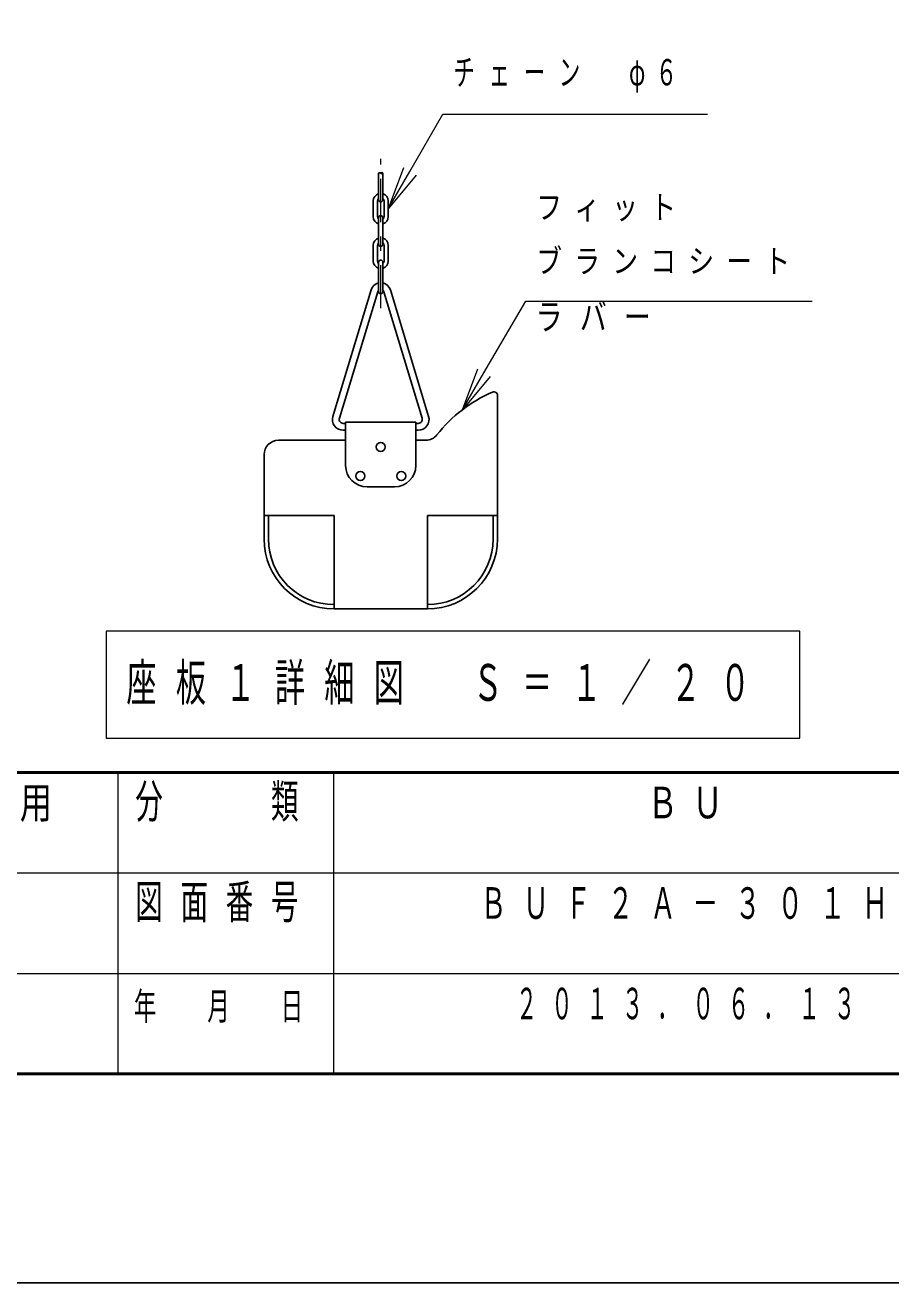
# Model space of a CAD drawing. Units: millimetres on the paper, with parts at other scales. Extents: x 200 to 813, y 141 to 438.
# Drawn here: x 460.4 to 520.6, y 141.3 to 228.9 of the extents above; entities that cross this region are included whole.
import ezdxf

# ---------------------------------------------------------------- set-up
doc = ezdxf.new("R2010")
doc.units = ezdxf.units.MM
doc.linetypes.add('USER2', pattern=[6, 3, -1, 1, -1])
for name, color, linetype, lineweight in [('A3図枠', 140, 'Continuous', 50), ('線', 2, 'Continuous', 25), ('補助', 2, 'Continuous', 13)]:
    doc.layers.add(name, color=color, linetype=linetype, lineweight=lineweight)
doc.layers.add('図面プロファイル', color=7, linetype='Continuous')
doc.styles.add('ＭＳ ゴシック', font='')
doc.styles.get('ＭＳ ゴシック').set_extended_font_data('MS Gothic')

msp = doc.modelspace()

# ---------------------------------------------------------------- linework, layer by layer
at = {"layer": 'A3図枠', "color": 7}
for p, q in [((216.826, 176.858), (601.826, 176.858)), ((216.826, 155.858), (601.826, 155.858))]:
    msp.add_line(p, q, dxfattribs=at)
at = {"layer": 'A3図枠', "color": 211, "lineweight": 13}
for p, q in [((466.826, 176.858), (466.826, 155.858)), ((414.326, 169.858), (531.826, 169.858)), ((359.326, 162.858), (601.826, 162.858))]:
    msp.add_line(p, q, dxfattribs=at)
at = {"layer": 'A3図枠', "color": 7, "lineweight": 13}
msp.add_line((481.826, 176.858), (481.826, 155.858), dxfattribs=at)
at = {"layer": '線', "color": 1, "linetype": 'USER2', "lineweight": 13}
msp.add_line((485.123, 209.199), (485.123, 219.599), dxfattribs=at)
at = {"layer": '線', "color": 7}
for p, q in [((484.973, 216.749), (484.973, 218.599)), ((485.273, 216.749), (485.273, 218.599)), ((484.598, 215.574), (484.598, 216.674)), ((484.898, 215.574), (484.898, 216.674)), ((485.348, 215.574), (485.348, 216.674)), ((485.648, 215.574), (485.648, 216.674)), ((484.973, 213.649), (484.973, 215.499)), ((485.273, 213.649), (485.273, 215.499)), ((484.598, 212.474), (484.598, 213.574)), ((484.898, 212.474), (484.898, 213.574)), ((485.348, 212.474), (485.348, 213.574)), ((485.648, 212.474), (485.648, 213.574)), ((484.973, 210.349), (484.973, 212.399)), ((485.273, 210.349), (485.273, 212.399)), ((481.79, 201.662), (484.453, 210.477)), ((482.244, 201.524), (484.907, 210.339)), ((485.338, 210.339), (488.001, 201.524)), ((485.793, 210.477), (488.456, 201.662)), ((493.248, 193.12), (493.248, 203.12)), ((482.508, 201.17), (482.673, 201.17)), ((482.508, 200.695), (482.673, 200.695)), ((482.673, 198.245), (482.673, 201.245)), ((482.673, 201.245), (487.573, 201.245)), ((487.573, 198.245), (487.573, 201.245)), ((487.573, 201.17), (487.738, 201.17)), ((487.573, 200.695), (487.738, 200.695)), ((477.998, 199.995), (482.673, 199.995)), ((487.573, 199.995), (488.25, 199.995)), ((476.998, 193.12), (476.998, 198.995)), ((484.173, 196.745), (486.073, 196.745)), ((481.873, 188.245), (488.373, 188.245))]:
    msp.add_line(p, q, dxfattribs=at)
at = {"layer": '線'}
for p, q in [((476.998, 194.745), (481.873, 194.745)), ((477.298, 193.12), (477.298, 194.745)), ((481.873, 194.745), (481.873, 188.245)), ((488.373, 194.745), (493.248, 194.745)), ((488.373, 194.745), (488.373, 188.245)), ((492.948, 193.12), (492.948, 194.745))]:
    msp.add_line(p, q, dxfattribs=at)
at = {"layer": '線', "color": 7, "lineweight": 13}
for p, q in [((466.012, 186.708), (466.012, 179.241)), ((514.312, 186.708), (466.012, 186.708)), ((514.312, 179.241), (514.312, 186.708)), ((466.012, 179.241), (514.312, 179.241))]:
    msp.add_line(p, q, dxfattribs=at)
at = {"layer": '線', "color": 7}
msp.add_lwpolyline([(200.328, 141.299), (618.324, 141.299), (618.324, 438.219), (200.328, 438.219)], close=True, dxfattribs=at)
at = {"layer": '線'}
for centre in [(485.123, 199.53), (483.699, 197.504), (486.547, 197.504)]:
    msp.add_circle(centre, 0.316, dxfattribs=at)
for centre, radius, start, end in [((485.048, 218.549), 0.0903, 33.85503, 146.14497), ((485.198, 218.549), 0.09, 33.53608, 146.46392), ((485.198, 218.649), 0.09, 213.53608, 326.46392), ((481.873, 193.12), 4.575, 180, 270), ((488.373, 193.12), 4.575, 270, 0)]:
    msp.add_arc(centre, radius, start, end, dxfattribs=at)
at = {"layer": '線', "color": 7}
for centre, radius, start, end in [((485.123, 216.674), 0.525, 106.60155, 180), ((485.123, 216.674), 0.225, 131.81032, 180), ((485.123, 216.749), 0.15, 180, 0), ((485.123, 216.674), 0.525, 0, 73.39845), ((485.123, 216.674), 0.225, 0, 48.18968), ((485.123, 215.574), 0.525, 180, 253.39845), ((485.123, 215.574), 0.225, 180, 228.18968), ((485.123, 215.499), 0.15, 0, 180), ((485.123, 215.574), 0.525, 286.60155, 0), ((485.123, 215.574), 0.225, 311.81032, 0), ((485.123, 213.574), 0.525, 106.60155, 180), ((485.123, 213.574), 0.525, 0, 73.39845), ((485.123, 213.574), 0.225, 131.81032, 180), ((485.123, 213.649), 0.15, 180, 0), ((485.123, 213.574), 0.225, 0, 48.18968), ((485.123, 212.474), 0.525, 180, 253.39845), ((485.123, 212.474), 0.225, 180, 228.18968), ((485.123, 212.399), 0.15, 0, 180), ((485.123, 212.474), 0.525, 286.60155, 0), ((485.123, 212.474), 0.225, 311.81032, 0), ((485.123, 210.274), 0.7, 102.37363, 163.19131), ((485.123, 210.274), 0.225, 131.81032, 163.19131), ((485.123, 210.349), 0.15, 180, 0), ((485.123, 210.274), 0.7, 16.80869, 77.62637), ((485.123, 210.274), 0.225, 16.80869, 48.18968), ((496.946, 194.097), 10.1, 113.63305, 141.57657), ((492.998, 203.12), 0.25, 0, 113.63305), ((482.508, 201.445), 0.75, 163.19131, 270), ((482.508, 201.445), 0.275, 163.19131, 270), ((487.738, 201.445), 0.75, 270, 16.80869), ((487.738, 201.445), 0.275, 270, 16.80869), ((477.998, 198.995), 1, 90, 180), ((488.25, 200.995), 1, 270, 321.57657), ((484.173, 198.245), 1.5, 180, 270), ((486.073, 198.245), 1.5, 270, 0), ((481.873, 193.12), 4.875, 180, 270), ((488.373, 193.12), 4.875, 270, 0)]:
    msp.add_arc(centre, radius, start, end, dxfattribs=at)
at = {"layer": '補助'}
for p, q in [((487.148, 218.722), (489.455, 222.718)), ((489.455, 222.718), (490.455, 222.718)), ((490.455, 222.718), (507.867, 222.718)), ((486.715, 218.972), (485.648, 216.124)), ((485.648, 216.124), (487.148, 218.722)), ((487.581, 218.472), (485.648, 216.124)), ((492.298, 204.687), (495.221, 209.682)), ((495.221, 209.682), (496.221, 209.682)), ((496.221, 209.682), (515.171, 209.682)), ((491.867, 204.94), (490.783, 202.098)), ((490.783, 202.098), (492.298, 204.687)), ((492.73, 204.435), (490.783, 202.098))]:
    msp.add_line(p, q, dxfattribs=at)

# ---------------------------------------------------------------- texts
at = {"layer": 'A3図枠', "color": 4, "attachment_point": 2, "style": 'ＭＳ ゴシック'}
for s, insert, char_height in [('\\T1.64;\\W0.6;分\u3000\u3000類', (474.326, 176.025), 2.346), ('\\T1.64;\\W0.6;図面番号', (474.326, 169.025), 2.346), ('\\T1.64;\\W0.6;年\u3000月\u3000日', (474.326, 161.525), 1.906)]:
    msp.add_mtext(s, dxfattribs=dict(at, insert=insert, char_height=char_height))
at = {"layer": '図面プロファイル', "char_height": 2.199, "attachment_point": 2, "style": 'ＭＳ ゴシック'}
for s, insert in [('\\T1.64;\\W0.75;複合ブランコ２人用', (447.076, 175.858)), ('\\T1.49;\\W0.7;ＢＵ', (506.826, 175.858)), ('\\T1.64;\\W0.6;ＢＵＦ２Ａ－３０１Ｈ', (506.826, 168.858)), ('\\T1.64;\\W0.5;２０１３．０６．１３', (506.826, 161.858))]:
    msp.add_mtext(s, dxfattribs=dict(at, insert=insert))
at = {"layer": '線', "color": 7, "insert": (467.412, 182.974), "char_height": 2.566, "attachment_point": 4, "style": 'ＭＳ ゴシック'}
msp.add_mtext('\\T1.64;\\W0.6;座板１詳細図\u3000Ｓ＝１／２０', dxfattribs=at)
at = {"layer": '補助', "attachment_point": 1, "style": 'ＭＳ ゴシック'}
for s, insert, char_height in [('\\T1.63;\\W0.6;チェーン\u3000φ６', (490.18, 226.552), 1.833), ('\\T1.47;\\W0.8;フィット', (495.946, 217.057), 1.65), ('\\T1.47;\\W0.8;ブランコシート', (495.946, 213.307), 1.65), ('\\T1.64;\\W0.75;ラバー', (495.904, 209.515), 1.833)]:
    msp.add_mtext(s, dxfattribs=dict(at, insert=insert, char_height=char_height))

doc.saveas('drawing.dxf')
